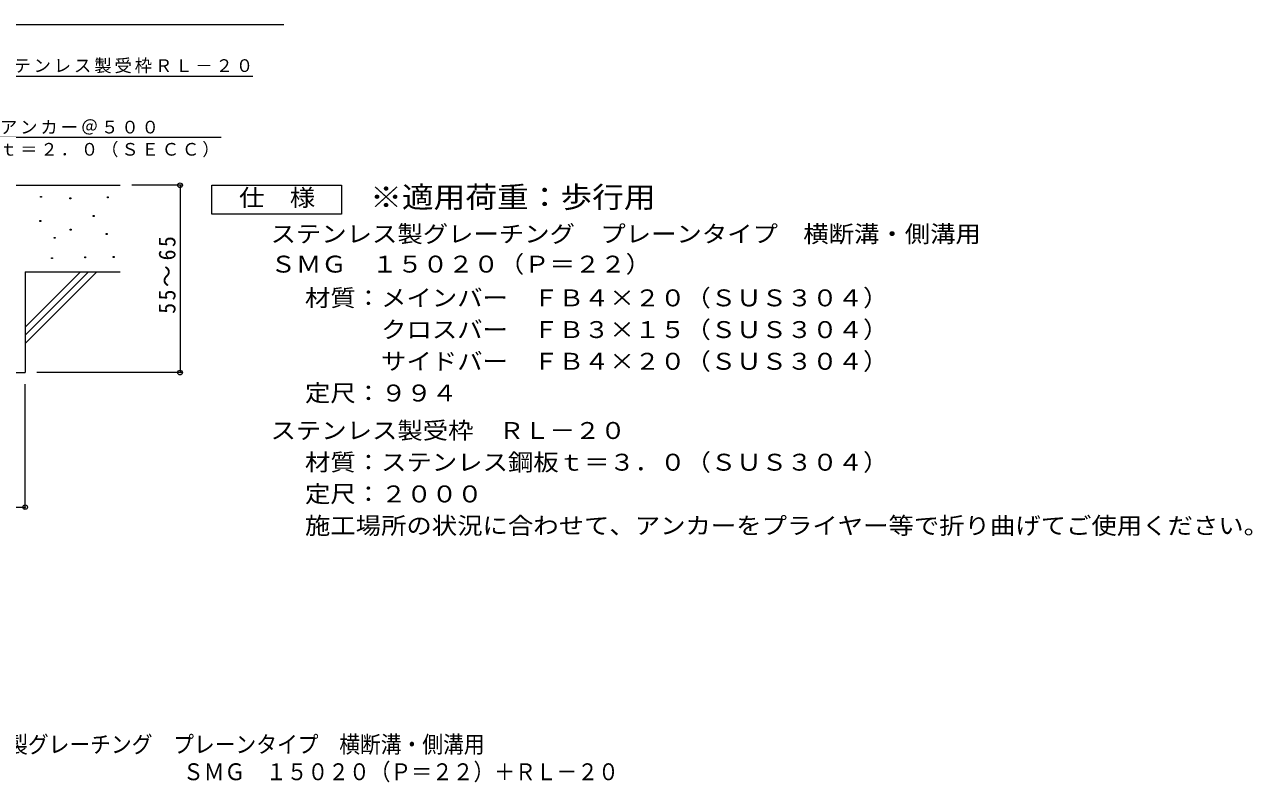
# Model space of a CAD drawing. Units: millimetres on the paper, enlarged 10 times, with parts at other scales. Extents: x -1715 to 1482, y -1373 to 1255.
# Drawn here: x -648 to 1482, y -1373 to -58 of the extents above; entities that cross this region are included whole.
import ezdxf
from ezdxf.enums import TextEntityAlignment as Align

# ---------------------------------------------------------------- set-up
doc = ezdxf.new("R2010")
doc.units = ezdxf.units.MM
doc.header["$LTSCALE"] = 10
doc.header["$PDMODE"] = 32
doc.header["$PDSIZE"] = 8
for name, color, linetype, lineweight in [('D-0', 7, 'Continuous', 9), ('D-4', 7, 'Continuous', 9), ('D-5', 7, 'Continuous', 9), ('D-6', 6, 'Continuous', 9)]:
    doc.layers.add(name, color=color, linetype=linetype, lineweight=lineweight)
doc.layers.add('F-5_F-5ﾚｲﾔ', color=2, linetype='Continuous')
doc.styles.add('ＭＳ ゴシック', font='')
doc.styles.get('ＭＳ ゴシック').set_extended_font_data('MS Gothic')

msp = doc.modelspace()

# ---------------------------------------------------------------- linework, layer by layer
at = {"layer": 'D-0'}
for points in [[(-620.28, -358.01), (-620.28, -356.51), (-618.78, -356.51), (-618.78, -358.01)], [(-569.52, -360.72), (-569.52, -359.22), (-568.02, -359.22), (-568.02, -360.72)], [(-504.55, -358.69), (-504.55, -357.19), (-503.05, -357.19), (-503.05, -358.69)], [(-621.63, -399.97), (-621.63, -398.47), (-620.13, -398.47), (-620.13, -399.97)], [(-528.92, -391.17), (-528.92, -389.67), (-527.42, -389.67), (-527.42, -391.17)], [(-568.85, -414.86), (-568.85, -413.36), (-567.35, -413.36), (-567.35, -414.86)], [(-506.58, -422.3), (-506.58, -420.8), (-505.08, -420.8), (-505.08, -422.3)], [(-596.59, -429.07), (-596.59, -427.57), (-595.09, -427.57), (-595.09, -429.07)], [(-601.33, -464.26), (-601.33, -462.76), (-599.83, -462.76), (-599.83, -464.26)], [(-543.81, -462.91), (-543.81, -461.41), (-542.31, -461.41), (-542.31, -462.91)], [(-494.4, -462.23), (-494.4, -460.73), (-492.9, -460.73), (-492.9, -462.23)]]:
    msp.add_lwpolyline(points, close=True, dxfattribs=at)
at = {"layer": 'D-4'}
for p, q in [((-375.36, -337.06), (-462.12, -337.06)), ((-378.36, -337.06), (-378.36, -662.06)), ((-375.36, -662.06), (-627.12, -662.06)), ((-647.12, -898.41), (-647.12, -682.06)), ((-1047.12, -895.41), (-647.12, -895.41))]:
    msp.add_line(p, q, dxfattribs=at)
for p in [(-378.36, -337.06), (-378.36, -662.06), (-647.12, -895.41)]:
    msp.add_point(p, dxfattribs=at)
at = {"layer": 'D-5'}
for p, q in [((-713.86, -58.45), (-198.61, -58.45)), ((-707.03, -147.82), (-252.44, -147.82)), ((-704.45, -254.01), (-307.38, -254.01))]:
    msp.add_line(p, q, dxfattribs=at)
msp.add_lwpolyline([(-323.56, -387.06), (-323.56, -337.06), (-98.56, -337.06), (-98.56, -387.06)], close=True, dxfattribs=at)
at = {"layer": 'D-6'}
for p, q in [((-897.12, -337.06), (-482.12, -337.06)), ((-647.12, -583.07), (-551.11, -487.06)), ((-647.12, -487.06), (-482.12, -487.06)), ((-647.12, -597.21), (-536.97, -487.06)), ((-647.12, -487.06), (-647.12, -662.06)), ((-647.12, -611.35), (-522.83, -487.06)), ((-897.12, -662.06), (-647.12, -662.06))]:
    msp.add_line(p, q, dxfattribs=at)

# ---------------------------------------------------------------- texts
at = {"layer": 'D-4', "color": 2, "insert": (-385.97, -560.07), "char_height": 29.33, "attachment_point": 7, "rotation": 90, "style": 'ＭＳ ゴシック'}
msp.add_mtext('\\T1.22;\\W0.95;55～65', dxfattribs=at)
at = {"layer": 'D-5', "color": 2, "style": 'ＭＳ ゴシック', "width": 1.1}
for s, p in [('仕\u3000様', (-276.06, -382.06)), ('ステンレス製グレーチング\u3000プレーンタイプ\u3000横断溝・側溝用', (-221.47, -444.98)), ('ＳＭＧ\u3000１５０２０（Ｐ＝２２）', (-221.47, -497.37)), ('材質：メインバー\u3000ＦＢ４×２０（ＳＵＳ３０４）', (-161.75, -555.9)), ('\u3000\u3000\u3000クロスバー\u3000ＦＢ３×１５（ＳＵＳ３０４）', (-161.75, -610.9)), ('\u3000\u3000\u3000サイドバー\u3000ＦＢ４×２０（ＳＵＳ３０４）', (-161.75, -665.9)), ('定尺：９９４', (-161.75, -720.9)), ('ステンレス製受枠\u3000ＲＬ－２０', (-221.47, -785.9)), ('材質：ステンレス鋼板ｔ＝３．０（ＳＵＳ３０４）', (-161.76, -840.9)), ('定尺：２０００', (-161.76, -895.9)), ('施工場所の状況に合わせて、アンカーをプライヤー等で折り曲げてご使用ください。', (-161.76, -950.9))]:
    msp.add_text(s, height=29.33, dxfattribs=at).set_placement(p, align=Align.BOTTOM_LEFT)
at = {"layer": 'D-5', "color": 3, "style": 'ＭＳ ゴシック', "width": 1.1}
msp.add_text('※適用荷重：歩行用', height=36.66, dxfattribs=at).set_placement((-48.56, -387.06), align=Align.BOTTOM_LEFT)
at = {"layer": 'D-5', "char_height": 21.99, "attachment_point": 7, "style": 'ＭＳ ゴシック'}
for s, insert in [('\\T1.17;ステンレス製受枠ＲＬ－２０', (-702.65, -143.07)), ('\\T1.17;アンカー＠５００', (-690.81, -249.35)), ('\\T1.17;ｔ＝２．０（ＳＥＣＣ）', (-690.81, -288.67))]:
    msp.add_mtext(s, dxfattribs=dict(at, insert=insert))
at = {"layer": 'F-5_F-5ﾚｲﾔ', "style": 'ＭＳ ゴシック', "width": 0.9}
for s, p in [('ステンレス製グレーチング\u3000プレーンタイプ\u3000横断溝・側溝用\u3000', (-858.36, -1330.3)), ('ＳＭＧ\u3000１５０２０（Ｐ＝２２）＋ＲＬ－２０', (-373.42, -1377.73))]:
    msp.add_text(s, height=29.33, dxfattribs=at).set_placement(p, align=Align.BOTTOM_LEFT)

doc.saveas('drawing.dxf')
